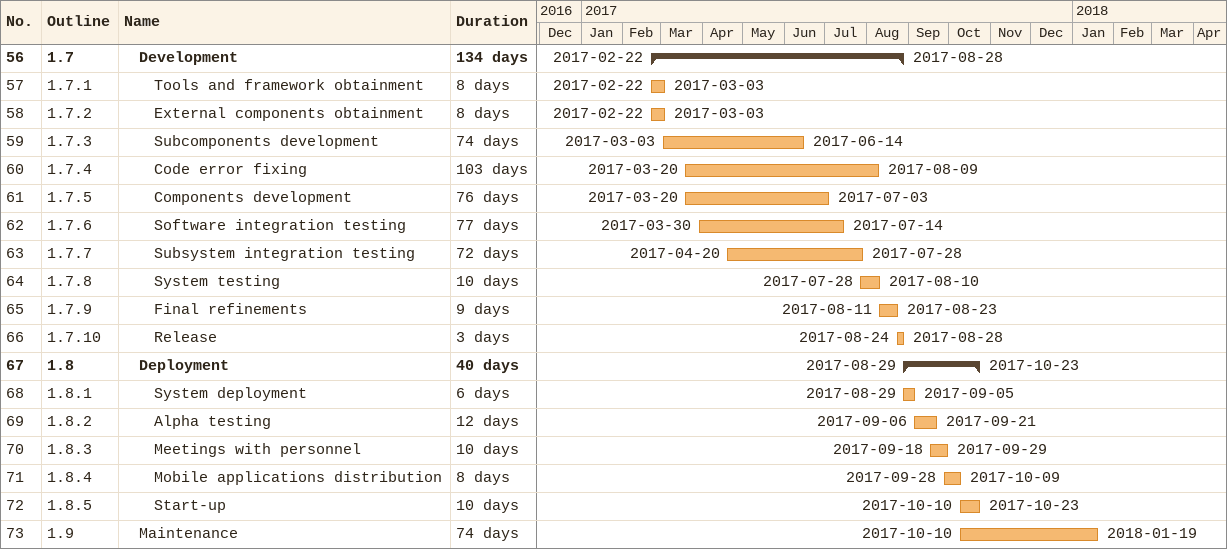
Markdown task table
| ID | WBS | Task | Duration | Start | Finish |
|---|---|---|---|---|---|
| 56 | 1.7 | **Development** | 134d | 2017-02-22 | 2017-08-28 |
| 57 | 1.7.1 | Tools and framework obtainment | 8d | 2017-02-22 | 2017-03-03 |
| 58 | 1.7.2 | External components obtainment | 8d | 2017-02-22 | 2017-03-03 |
| 59 | 1.7.3 | Subcomponents development | 74d | 2017-03-03 | 2017-06-14 |
| 60 | 1.7.4 | Code error fixing | 103d | 2017-03-20 | 2017-08-09 |
| 61 | 1.7.5 | Components development | 76d | 2017-03-20 | 2017-07-03 |
| 62 | 1.7.6 | Software integration testing | 77d | 2017-03-30 | 2017-07-14 |
| 63 | 1.7.7 | Subsystem integration testing | 72d | 2017-04-20 | 2017-07-28 |
| 64 | 1.7.8 | System testing | 10d | 2017-07-28 | 2017-08-10 |
| 65 | 1.7.9 | Final refinements | 9d | 2017-08-11 | 2017-08-23 |
| 66 | 1.7.10 | Release | 3d | 2017-08-24 | 2017-08-28 |
| 67 | 1.8 | **Deployment** | 40d | 2017-08-29 | 2017-10-23 |
| 68 | 1.8.1 | System deployment | 6d | 2017-08-29 | 2017-09-05 |
| 69 | 1.8.2 | Alpha testing | 12d | 2017-09-06 | 2017-09-21 |
| 70 | 1.8.3 | Meetings with personnel | 10d | 2017-09-18 | 2017-09-29 |
| 71 | 1.8.4 | Mobile applications distribution | 8d | 2017-09-28 | 2017-10-09 |
| 72 | 1.8.5 | Start-up | 10d | 2017-10-10 | 2017-10-23 |
| 73 | 1.9 | Maintenance | 74d | 2017-10-10 | 2018-01-19 |
